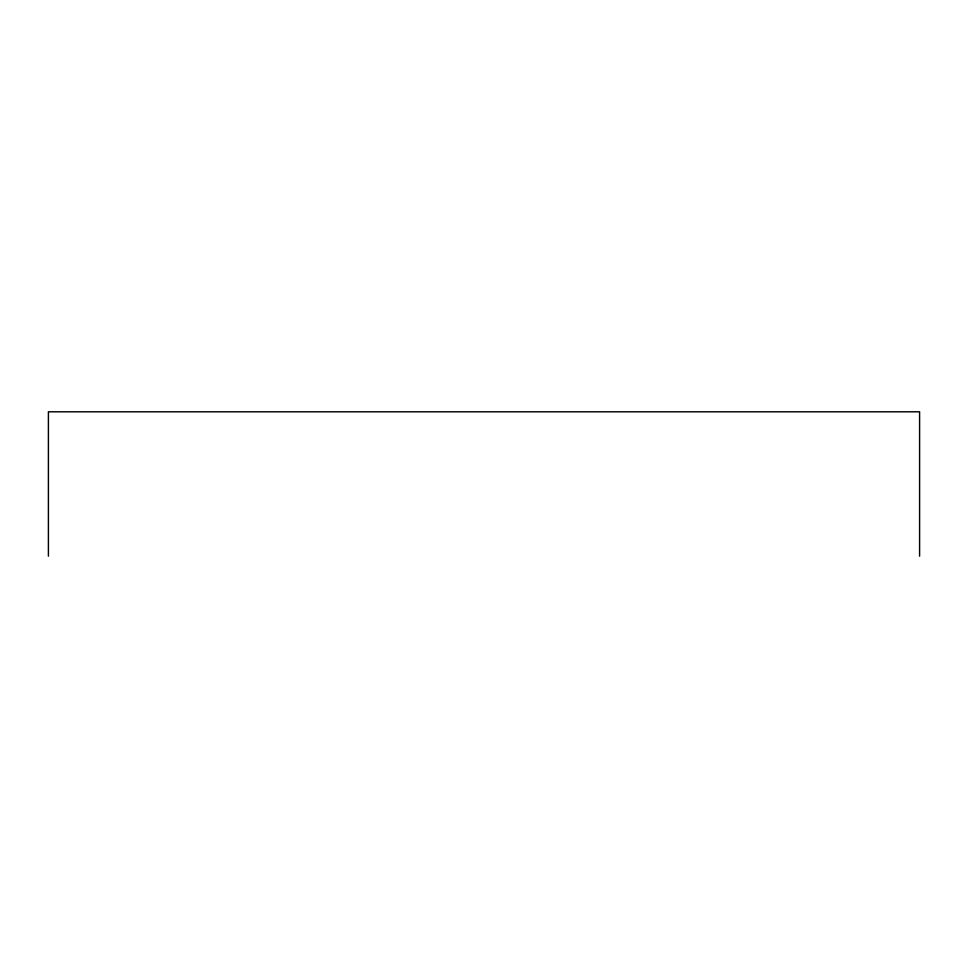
<?xml version="1.0" encoding="UTF-8"?>
<svg xmlns="http://www.w3.org/2000/svg" width="968" height="968" viewBox="0 0 968 968"><rect width="100%" height="100%" fill="white"/><g stroke="black" fill="none" stroke-linecap="round" stroke-linejoin="round"><path stroke-width="1.45" d="M919.6 556.201L919.6 411.799L48.4 411.799L48.4 556.201"/></g></svg>
